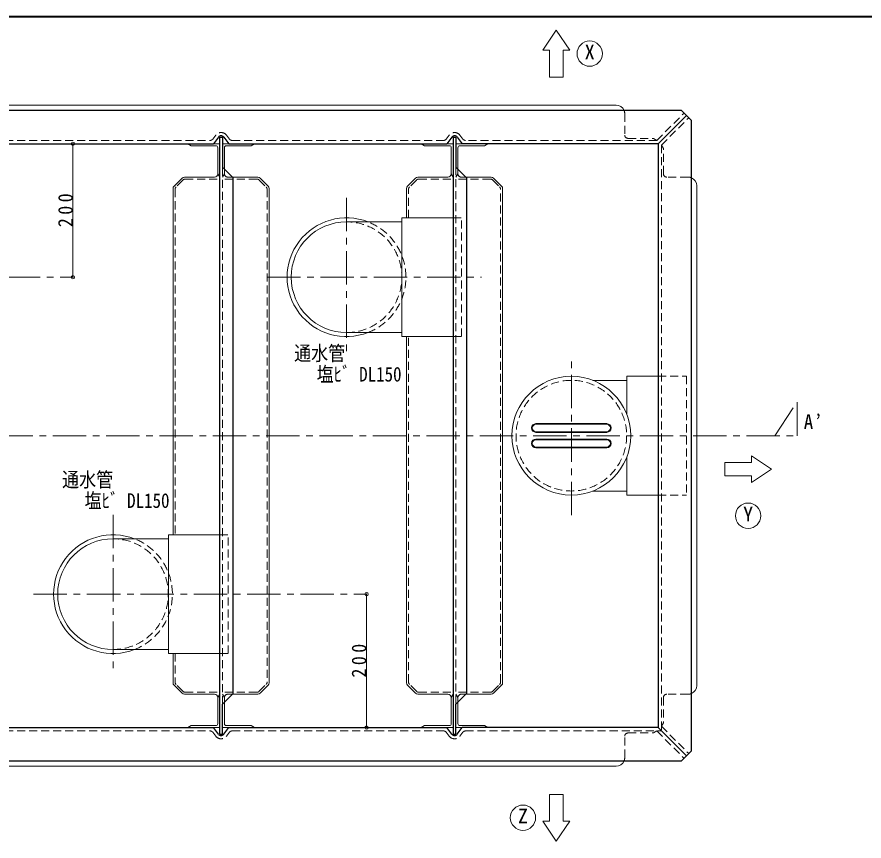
# Model space of a CAD drawing. Units: millimetres at full size, sheet at 1:10; details may follow other scales. Extents: x -2067 to 1983, y -1388 to 1422.
# Drawn here: x -838 to 432, y 187 to 1422 of the extents above; entities that cross this region are included whole.
import ezdxf
from ezdxf.enums import TextEntityAlignment as Align

# ---------------------------------------------------------------- set-up
doc = ezdxf.new("R2010")
doc.units = ezdxf.units.MM
doc.header["$LTSCALE"] = 10
doc.header["$PDMODE"] = 32
doc.header["$PDSIZE"] = 5
doc.linetypes.add('CHAIN1', pattern=[8, 5, -1, 1, -1])
doc.linetypes.add('DASHED1', pattern=[1.8, 1.2, -0.6])
doc.layers.add('0-0____1', color=7, linetype='Continuous', lineweight=18)
doc.layers.add('0-1____2', color=7, linetype='Continuous')
doc.styles.add('ＭＳ ゴシック', font='')
doc.styles.get('ＭＳ ゴシック').set_extended_font_data('MS Gothic')

msp = doc.modelspace()

# ---------------------------------------------------------------- linework, layer by layer
at = {"layer": '0-0____1', "color": 1, "lineweight": 40}
msp.add_line((1983.37, 1421.66), (-2066.63, 1421.66), dxfattribs=at)
at = {"layer": '0-0____1', "color": 4, "lineweight": 9}
for p, q in [((-49.13, 1371.66), (-39.13, 1371.66)), ((-39.13, 1331.66), (-39.13, 1371.66)), ((-19.13, 1331.66), (-19.13, 1371.66)), ((-19.13, 1371.66), (-9.13, 1371.66)), ((-39.13, 1331.66), (-19.13, 1331.66)), ((-753.63, 1031.66), (-753.63, 1231.66)), ((-541.63, 1181.66), (-586.56, 1181.66)), ((-514.63, 1181.66), (-476.7, 1181.66)), ((-191.63, 1181.66), (-236.56, 1181.66)), ((-164.63, 1181.66), (-126.7, 1181.66)), ((-602.16, 1168.12), (-590.09, 1180.19)), ((-461.09, 1168.12), (-473.16, 1180.19)), ((-252.16, 1168.12), (-240.09, 1180.19)), ((-111.09, 1168.12), (-123.16, 1180.19)), ((-603.63, 1164.58), (-603.63, 645.66)), ((-459.63, 1164.58), (-459.63, 423.73)), ((-253.63, 1120.66), (-253.63, 1164.58)), ((-109.63, 423.73), (-109.63, 1164.58)), ((-253.63, 423.73), (-253.63, 942.66)), ((-59.63, 812.16), (46.37, 812.16)), ((-59.63, 799.16), (46.37, 799.16)), ((-59.63, 789.16), (46.37, 789.16)), ((-59.63, 776.16), (46.37, 776.16)), ((263.37, 764.16), (263.37, 754.16)), ((223.37, 754.16), (223.37, 734.16)), ((223.37, 754.16), (263.37, 754.16)), ((223.37, 734.16), (263.37, 734.16)), ((263.37, 734.16), (263.37, 724.16)), ((-313.63, 556.66), (-313.63, 356.66)), ((-603.63, 467.66), (-603.63, 423.73)), ((-602.16, 420.19), (-590.09, 408.12)), ((-461.09, 420.19), (-473.16, 408.12)), ((-252.16, 420.19), (-240.09, 408.12)), ((-111.09, 420.19), (-123.16, 408.12)), ((-541.63, 406.66), (-586.56, 406.66)), ((-514.63, 406.66), (-476.7, 406.66)), ((-191.63, 406.66), (-236.56, 406.66)), ((-164.63, 406.66), (-126.7, 406.66)), ((-19.13, 256.66), (-39.13, 256.66)), ((-39.13, 256.66), (-39.13, 216.66)), ((-19.13, 256.66), (-19.13, 216.66)), ((-39.13, 216.66), (-49.13, 216.66)), ((-9.13, 216.66), (-19.13, 216.66))]:
    msp.add_line(p, q, dxfattribs=at)
at = {"layer": '0-0____1'}
for p, q in [((60.37, 1289.66), (-1563.63, 1289.66)), ((-576.63, 1228.66), (-581.63, 1231.66)), ((-543.13, 1231.66), (-533.63, 1231.66)), ((-529.63, 1231.66), (-520.13, 1231.66)), ((-226.63, 1228.66), (-231.63, 1231.66)), ((-193.13, 1231.66), (-183.63, 1231.66)), ((-179.63, 1231.66), (-170.13, 1231.66)), ((-539.63, 1228.66), (-576.63, 1228.66)), ((-536.63, 1186.66), (-536.63, 1225.66)), ((-526.63, 1225.66), (-526.63, 1193.66)), ((-189.63, 1228.66), (-226.63, 1228.66)), ((-186.63, 1186.66), (-186.63, 1225.66)), ((-176.63, 1225.66), (-176.63, 1193.66)), ((-533.63, 1181.66), (-536.63, 1186.66)), ((-183.63, 1181.66), (-186.63, 1186.66)), ((181.37, 419.66), (181.37, 1168.66)), ((-260.63, 1120.66), (-260.63, 942.66)), ((-260.63, 1120.66), (-183.63, 1120.66)), ((-343.63, 1114.58), (-260.63, 1114.58)), ((-343.63, 948.73), (-260.63, 948.73)), ((-260.63, 942.66), (-183.63, 942.66)), ((25.69, 877.08), (76.37, 877.08)), ((-59.63, 811.16), (46.37, 811.16)), ((-59.63, 800.16), (46.37, 800.16)), ((-59.63, 788.16), (46.37, 788.16)), ((-59.63, 777.16), (46.37, 777.16)), ((76.37, 705.16), (76.37, 762.03)), ((25.69, 711.23), (76.37, 711.23)), ((76.37, 705.16), (123.37, 705.16)), ((-693.63, 639.58), (-610.63, 639.58)), ((-610.63, 645.66), (-610.63, 467.66)), ((-610.63, 645.66), (-533.63, 645.66)), ((-693.63, 473.73), (-610.63, 473.73)), ((-610.63, 467.66), (-533.63, 467.66)), ((-533.63, 406.66), (-536.63, 401.66)), ((-183.63, 406.66), (-186.63, 401.66)), ((-536.63, 401.66), (-536.63, 362.66)), ((-526.63, 362.66), (-526.63, 394.66)), ((-186.63, 401.66), (-186.63, 362.66)), ((-176.63, 362.66), (-176.63, 394.66)), ((-576.63, 359.66), (-581.63, 356.66)), ((-539.63, 359.66), (-576.63, 359.66)), ((-543.13, 356.66), (-533.63, 356.66)), ((-529.63, 356.66), (-520.13, 356.66)), ((-226.63, 359.66), (-231.63, 356.66)), ((-189.63, 359.66), (-226.63, 359.66)), ((-193.13, 356.66), (-183.63, 356.66)), ((-179.63, 356.66), (-170.13, 356.66)), ((60.37, 298.66), (-1563.63, 298.66))]:
    msp.add_line(p, q, dxfattribs=at)
at = {"layer": '0-0____1', "color": 5, "lineweight": 25}
for p, q in [((158.37, 1281.66), (-1661.63, 1281.66)), ((123.37, 1231.66), (165.87, 1274.16)), ((158.37, 1281.66), (173.37, 1266.66)), ((173.37, 321.66), (173.37, 1266.66)), ((-1310.13, 1231.66), (-543.13, 1231.66)), ((-535.59, 1241.48), (-543.13, 1231.66)), ((-533.63, 346.66), (-533.63, 1241.66)), ((-527.66, 1241.48), (-520.13, 1231.66)), ((-520.13, 1231.66), (-193.13, 1231.66)), ((-185.59, 1241.48), (-193.13, 1231.66)), ((-183.63, 1241.66), (-179.63, 1241.66)), ((-183.63, 1241.66), (-183.63, 346.66)), ((-177.66, 1241.48), (-170.13, 1231.66)), ((123.37, 1231.66), (-170.13, 1231.66)), ((123.37, 1231.66), (123.37, 356.66)), ((-1310.13, 356.66), (-543.13, 356.66)), ((-535.59, 346.83), (-543.13, 356.66)), ((-527.66, 346.83), (-520.13, 356.66)), ((-520.13, 356.66), (-193.13, 356.66)), ((-185.59, 346.83), (-193.13, 356.66)), ((-177.66, 346.83), (-170.13, 356.66)), ((123.37, 356.66), (-170.13, 356.66)), ((123.37, 356.66), (165.87, 314.16)), ((-533.63, 346.66), (-529.63, 346.66)), ((158.37, 306.66), (173.37, 321.66)), ((-1661.63, 306.66), (158.37, 306.66))]:
    msp.add_line(p, q, dxfattribs=at)
at = {"layer": '0-0____1', "color": 4, "linetype": 'DASHED1', "lineweight": 9}
for p, q in [((73.37, 1276.66), (73.37, 1244.66)), ((78.37, 1239.66), (116.3, 1239.66)), ((116.3, 1239.66), (121.3, 1236.66)), ((128.37, 1229.32), (131.37, 1224.58)), ((131.37, 1186.66), (131.37, 1224.58)), ((-526.63, 1193.66), (-526.63, 1186.66)), ((-176.63, 1193.66), (-176.63, 1186.66)), ((-529.63, 1181.66), (-526.63, 1186.66)), ((-514.63, 1181.66), (-521.63, 1181.66)), ((-179.63, 1181.66), (-176.63, 1186.66)), ((-164.63, 1181.66), (-171.63, 1181.66)), ((168.37, 1181.66), (136.37, 1181.66)), ((-588.85, 1177.19), (-599.16, 1166.88)), ((-585.31, 1178.66), (-533.63, 1178.66)), ((-477.94, 1178.66), (-529.63, 1178.66)), ((-474.41, 1177.19), (-464.09, 1166.88)), ((-238.85, 1177.19), (-249.16, 1166.88)), ((-235.31, 1178.66), (-183.63, 1178.66)), ((-127.94, 1178.66), (-179.63, 1178.66)), ((-124.41, 1177.19), (-114.09, 1166.88)), ((-600.63, 1163.34), (-600.63, 645.66)), ((-462.63, 1163.34), (-462.63, 424.97)), ((-250.63, 1120.66), (-250.63, 1163.34)), ((-112.63, 424.97), (-112.63, 1163.34)), ((-183.63, 1120.66), (-171.13, 1120.66)), ((-171.13, 942.66), (-171.13, 1120.66)), ((-250.63, 424.97), (-250.63, 942.66)), ((-183.63, 942.66), (-171.13, 942.66)), ((123.37, 705.16), (165.87, 705.16)), ((-533.63, 645.66), (-521.13, 645.66)), ((-521.13, 467.66), (-521.13, 645.66)), ((-600.63, 467.66), (-600.63, 424.97)), ((-533.63, 467.66), (-521.13, 467.66)), ((-588.85, 411.12), (-599.16, 421.43)), ((-474.41, 411.12), (-464.09, 421.43)), ((-238.85, 411.12), (-249.16, 421.43)), ((-124.41, 411.12), (-114.09, 421.43)), ((-585.31, 409.66), (-533.63, 409.66)), ((-477.94, 409.66), (-529.63, 409.66)), ((-529.63, 406.66), (-526.63, 401.66)), ((-514.63, 406.66), (-521.63, 406.66)), ((-235.31, 409.66), (-183.63, 409.66)), ((-127.94, 409.66), (-179.63, 409.66)), ((-179.63, 406.66), (-176.63, 401.66)), ((-164.63, 406.66), (-171.63, 406.66)), ((168.37, 406.66), (136.37, 406.66)), ((-526.63, 394.66), (-526.63, 401.66)), ((-176.63, 394.66), (-176.63, 401.66)), ((131.37, 401.66), (131.37, 363.73)), ((128.37, 358.99), (131.37, 363.73)), ((73.37, 311.66), (73.37, 343.66)), ((78.37, 348.66), (116.3, 348.66)), ((116.3, 348.66), (121.3, 351.66))]:
    msp.add_line(p, q, dxfattribs=at)
at = {"layer": '0-0____1', "linetype": 'DASHED1'}
for p, q in [((121.3, 1236.66), (162.34, 1277.69)), ((128.37, 1229.58), (169.41, 1270.62)), ((-544.09, 1238.61), (-539.56, 1244.52)), ((-519.16, 1238.61), (-523.69, 1244.52)), ((-194.09, 1238.61), (-189.56, 1244.52)), ((-169.16, 1238.61), (-173.69, 1244.52)), ((-1305.19, 1236.66), (-548.06, 1236.66)), ((-515.19, 1236.66), (-198.06, 1236.66)), ((121.3, 1236.66), (-165.19, 1236.66)), ((128.37, 1229.58), (128.37, 351.66)), ((-529.63, 391.66), (-529.63, 1196.66)), ((-179.63, 1196.66), (-179.63, 391.66)), ((128.37, 358.73), (169.41, 317.69)), ((-1305.19, 351.66), (-548.06, 351.66)), ((-544.09, 349.7), (-539.56, 343.79)), ((-519.16, 349.7), (-523.69, 343.79)), ((-515.19, 351.66), (-198.06, 351.66)), ((-194.09, 349.7), (-189.56, 343.79)), ((-169.16, 349.7), (-173.69, 343.79)), ((-165.19, 351.66), (128.37, 351.66)), ((121.3, 351.66), (162.34, 310.62))]:
    msp.add_line(p, q, dxfattribs=at)
at = {"layer": '0-0____1', "color": 4, "linetype": 'CHAIN1', "lineweight": 9}
for p, q in [((-343.63, 1150.66), (-343.63, 912.66)), ((-1252.63, 1031.66), (-753.63, 1031.66)), ((-462.63, 1031.66), (-141.13, 1031.66)), ((-6.63, 675.16), (-6.63, 913.16)), ((298.37, 794.16), (331.71, 844.16)), ((331.71, 844.16), (331.71, 794.16)), ((-1903.96, 794.16), (331.71, 794.16)), ((-693.63, 675.66), (-693.63, 437.66)), ((-812.63, 556.66), (-313.63, 556.66))]:
    msp.add_line(p, q, dxfattribs=at)
at = {"layer": '0-0____1', "color": 4, "lineweight": 9}
for points in [[(-49.13, 1371.66), (-29.13, 1401.66), (-9.13, 1371.66)], [(263.37, 764.16), (293.37, 744.16), (263.37, 724.16)], [(-9.13, 216.66), (-29.13, 186.66), (-49.13, 216.66)]]:
    msp.add_lwpolyline(points, dxfattribs=at)
at = {"layer": '0-0____1', "color": 5, "lineweight": 25}
for points in [[(-533.63, 1241.66), (-529.63, 1241.66), (-529.63, 1196.66), (-513.63, 1180.66)], [(-179.63, 1241.66), (-179.63, 1196.66), (-163.63, 1180.66), (-163.63, 407.66)], [(-529.63, 346.66), (-529.63, 391.66), (-513.63, 407.66), (-513.63, 1180.66)], [(-183.63, 346.66), (-179.63, 346.66), (-179.63, 391.66), (-163.63, 407.66)]]:
    msp.add_lwpolyline(points, dxfattribs=at)
at = {"layer": '0-0____1'}
for points in [[(-523.63, 1228.66), (-486.63, 1228.66), (-481.63, 1231.66)], [(-173.63, 1228.66), (-136.63, 1228.66), (-131.63, 1231.66)], [(76.37, 826.28), (76.37, 883.16), (123.37, 883.16)], [(-523.63, 359.66), (-486.63, 359.66), (-481.63, 356.66)], [(-173.63, 359.66), (-136.63, 359.66), (-131.63, 356.66)]]:
    msp.add_lwpolyline(points, dxfattribs=at)
at = {"layer": '0-0____1', "color": 4, "linetype": 'DASHED1', "lineweight": 9}
msp.add_lwpolyline([(123.37, 883.16), (165.87, 883.16), (165.87, 705.16)], dxfattribs=at)
at = {"layer": '0-0____1'}
for centre, radius in [((20.87, 1366.66), 19), ((-6.63, 794.16), 89), ((258.37, 674.16), 19), ((-79.13, 221.66), 19)]:
    msp.add_circle(centre, radius, dxfattribs=at)
at = {"layer": '0-0____1', "color": 4, "linetype": 'DASHED1', "lineweight": 9}
msp.add_circle((-6.63, 794.16), 82.92, dxfattribs=at)
at = {"layer": '0-0____1'}
for centre, radius, start, end in [((60.37, 1276.66), 13, 22.61986, 90), ((-539.63, 1225.66), 3, 0, 90), ((-523.63, 1225.66), 3, 90, 180), ((-189.63, 1225.66), 3, 0, 90), ((-173.63, 1225.66), 3, 90, 180), ((168.37, 1168.66), 13, 0, 67.38014), ((-343.63, 1031.66), 89, 68.70794, 291.29206), ((-343.63, 1031.66), 82.92, 90, 270), ((-59.63, 805.66), 5.5, 90, 270), ((46.37, 805.66), 5.5, 270, 90), ((-59.63, 782.66), 5.5, 90, 270), ((46.37, 782.66), 5.5, 270, 90), ((-693.63, 556.66), 89, 68.70794, 291.29206), ((-693.63, 556.66), 82.92, 90, 270), ((168.37, 419.66), 13, 292.61986, 0), ((-539.63, 362.66), 3, 270, 0), ((-523.63, 362.66), 3, 180, 270), ((-189.63, 362.66), 3, 270, 0), ((-173.63, 362.66), 3, 180, 270), ((60.37, 311.66), 13, 270, 337.38014)]:
    msp.add_arc(centre, radius, start, end, dxfattribs=at)
at = {"layer": '0-0____1', "color": 4, "linetype": 'DASHED1', "lineweight": 9}
for centre, radius, start, end in [((60.37, 1276.66), 13, 0, 22.61986), ((78.37, 1244.66), 5, 180, 270), ((-521.63, 1186.66), 5, 180, 270), ((-171.63, 1186.66), 5, 180, 270), ((136.37, 1186.66), 5, 180, 270), ((168.37, 1168.66), 13, 67.38014, 90), ((-585.31, 1173.66), 5, 90, 135), ((-477.94, 1173.66), 5, 45, 90), ((-235.31, 1173.66), 5, 90, 135), ((-127.94, 1173.66), 5, 45, 90), ((-595.63, 1163.34), 5, 135, 180), ((-467.63, 1163.34), 5, 0, 45), ((-245.63, 1163.34), 5, 135, 180), ((-117.63, 1163.34), 5, 0, 45), ((-343.63, 1031.66), 82.92, 270, 90), ((-343.63, 1031.66), 89, 291.29206, 68.70794), ((-693.63, 556.66), 82.92, 270, 90), ((-693.63, 556.66), 89, 291.29206, 68.70794), ((-595.63, 424.97), 5, 180, 225), ((-467.63, 424.97), 5, 315, 0), ((-245.63, 424.97), 5, 180, 225), ((-117.63, 424.97), 5, 315, 0), ((-585.31, 414.66), 5, 225, 270), ((-521.63, 401.66), 5, 90, 180), ((-477.94, 414.66), 5, 270, 315), ((-235.31, 414.66), 5, 225, 270), ((-171.63, 401.66), 5, 90, 180), ((-127.94, 414.66), 5, 270, 315), ((136.37, 401.66), 5, 90, 180), ((168.37, 419.66), 13, 270, 292.61986), ((78.37, 343.66), 5, 90, 180), ((60.37, 311.66), 13, 337.38014, 0)]:
    msp.add_arc(centre, radius, start, end, dxfattribs=at)
at = {"layer": '0-0____1', "linetype": 'DASHED1'}
for centre, radius, start, end in [((-531.63, 1238.44), 10, 37.47618, 142.52382), ((-181.63, 1238.44), 10, 37.47618, 142.52382), ((-548.06, 1241.66), 5, 270, 322.52382), ((-515.19, 1241.66), 5, 217.47618, 270), ((-198.06, 1241.66), 5, 270, 322.52382), ((-165.19, 1241.66), 5, 217.47618, 270), ((-548.06, 346.66), 5, 37.47618, 90), ((-531.63, 349.87), 10, 217.47618, 322.52382), ((-515.19, 346.66), 5, 90, 142.52382), ((-198.06, 346.66), 5, 37.47618, 90), ((-181.63, 349.87), 10, 217.47618, 322.52382), ((-165.19, 346.66), 5, 90, 142.52382)]:
    msp.add_arc(centre, radius, start, end, dxfattribs=at)
at = {"layer": '0-0____1', "color": 5, "lineweight": 25}
for centre, start, end in [((-531.63, 1238.44), 37.47618, 142.52382), ((-181.63, 1238.44), 37.47618, 142.52382), ((-531.63, 349.87), 217.47618, 322.52382), ((-181.63, 349.87), 217.47618, 322.52382)]:
    msp.add_arc(centre, 5, start, end, dxfattribs=at)
at = {"layer": '0-0____1', "color": 4, "lineweight": 9}
for centre, radius, start, end in [((-586.56, 1176.66), 5, 90, 135), ((-541.63, 1186.66), 5, 270, 0), ((-476.7, 1176.66), 5, 45, 90), ((-236.56, 1176.66), 5, 90, 135), ((-191.63, 1186.66), 5, 270, 0), ((-126.7, 1176.66), 5, 45, 90), ((-598.63, 1164.58), 5, 135, 180), ((-464.63, 1164.58), 5, 0, 45), ((-248.63, 1164.58), 5, 135, 180), ((-114.63, 1164.58), 5, 0, 45), ((-59.63, 805.66), 6.5, 90, 270), ((46.37, 805.66), 6.5, 270, 90), ((-59.63, 782.66), 6.5, 90, 270), ((46.37, 782.66), 6.5, 270, 90), ((-598.63, 423.73), 5, 180, 225), ((-464.63, 423.73), 5, 315, 0), ((-248.63, 423.73), 5, 180, 225), ((-114.63, 423.73), 5, 315, 0), ((-586.56, 411.66), 5, 225, 270), ((-541.63, 401.66), 5, 0, 90), ((-476.7, 411.66), 5, 270, 315), ((-236.56, 411.66), 5, 225, 270), ((-191.63, 401.66), 5, 0, 90), ((-126.7, 411.66), 5, 270, 315)]:
    msp.add_arc(centre, radius, start, end, dxfattribs=at)
at = {"layer": '0-0____1', "color": 4}
for p in [(-753.63, 1231.66), (-753.63, 1031.66), (-313.63, 556.66), (-313.63, 356.66)]:
    msp.add_point(p, dxfattribs=at)

# ---------------------------------------------------------------- texts
at = {"layer": '0-0____1', "style": 'ＭＳ ゴシック', "width": 0.85}
for s, p in [('通水管', (-422.14, 900.12)), ('塩ﾋﾞ DL150', (-388.41, 868.69)), ('通水管', (-769.91, 710.71)), ('塩ﾋﾞ DL150', (-736.19, 679.29))]:
    msp.add_text(s, height=21.99, dxfattribs=at).set_placement(p, align=Align.BOTTOM_LEFT)
at = {"layer": '0-0____1', "char_height": 21.99, "attachment_point": 7, "rotation": 90, "style": 'ＭＳ ゴシック'}
for insert in [(-753.63, 1106.66), (-313.63, 431.66)]:
    msp.add_mtext('\\T1.38;\\W0.9;200', dxfattribs=dict(at, insert=insert))
at = {"layer": '0-0____1', "insert": (341.71, 804.16), "char_height": 21.99, "attachment_point": 7, "style": 'ＭＳ ゴシック'}
msp.add_mtext('\\T1.24;\\W0.95;A’', dxfattribs=at)
at = {"layer": '0-1____2', "style": 'ＭＳ ゴシック'}
for s, p in [('X', (13.37, 1351.66)), ('Y', (250.87, 659.16)), ('Z', (-86.63, 206.66))]:
    msp.add_text(s, height=21.99, dxfattribs=at).set_placement(p, align=Align.BOTTOM_LEFT)

doc.saveas('drawing.dxf')
